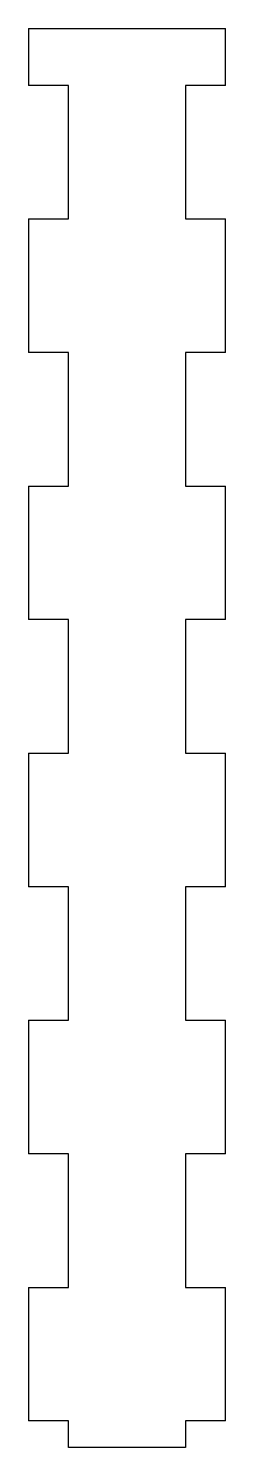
# Model space of a CAD drawing. Header units: millimetres. Extents: x 3586 to 3600, y 1433 to 1540.
import ezdxf

# ---------------------------------------------------------------- set-up
doc = ezdxf.new("R2010")
doc.units = ezdxf.units.MM

msp = doc.modelspace()

# ---------------------------------------------------------------- linework, layer by layer
at = {"color": 0, "extrusion": (0, -6.12323e-17, -1)}
for p, q in [((3585.53, 1539.63, -19.12), (3600.29, 1539.63, -19.12)), ((3585.53, 1539.63, -19.12), (3585.53, 1535.36, -19.12)), ((3600.29, 1535.36, -19.12), (3600.29, 1539.63, -19.12)), ((3588.53, 1535.36, -19.12), (3585.53, 1535.36, -19.12)), ((3588.53, 1525.36, -19.12), (3588.53, 1535.36, -19.12)), ((3600.29, 1535.36, -19.12), (3597.29, 1535.36, -19.12)), ((3597.29, 1535.36, -19.12), (3597.29, 1525.36, -19.12)), ((3585.53, 1525.36, -19.12), (3585.53, 1515.36, -19.12)), ((3585.53, 1525.36, -19.12), (3588.53, 1525.36, -19.12)), ((3597.29, 1525.36, -19.12), (3600.29, 1525.36, -19.12)), ((3600.29, 1515.36, -19.12), (3600.29, 1525.36, -19.12)), ((3588.53, 1515.36, -19.12), (3585.53, 1515.36, -19.12)), ((3588.53, 1505.36, -19.12), (3588.53, 1515.36, -19.12)), ((3600.29, 1515.36, -19.12), (3597.29, 1515.36, -19.12)), ((3597.29, 1515.36, -19.12), (3597.29, 1505.36, -19.12)), ((3585.53, 1505.36, -19.12), (3585.53, 1495.36, -19.12)), ((3585.53, 1505.36, -19.12), (3588.53, 1505.36, -19.12)), ((3597.29, 1505.36, -19.12), (3600.29, 1505.36, -19.12)), ((3600.29, 1495.36, -19.12), (3600.29, 1505.36, -19.12)), ((3588.53, 1495.36, -19.12), (3585.53, 1495.36, -19.12)), ((3588.53, 1485.36, -19.12), (3588.53, 1495.36, -19.12)), ((3600.29, 1495.36, -19.12), (3597.29, 1495.36, -19.12)), ((3597.29, 1495.36, -19.12), (3597.29, 1485.36, -19.12)), ((3585.53, 1485.36, -19.12), (3585.53, 1475.36, -19.12)), ((3585.53, 1485.36, -19.12), (3588.53, 1485.36, -19.12)), ((3597.29, 1485.36, -19.12), (3600.29, 1485.36, -19.12)), ((3600.29, 1475.36, -19.12), (3600.29, 1485.36, -19.12)), ((3588.53, 1475.36, -19.12), (3585.53, 1475.36, -19.12)), ((3588.53, 1465.36, -19.12), (3588.53, 1475.36, -19.12)), ((3600.29, 1475.36, -19.12), (3597.29, 1475.36, -19.12)), ((3597.29, 1475.36, -19.12), (3597.29, 1465.36, -19.12)), ((3585.53, 1465.36, -19.12), (3585.53, 1455.36, -19.12)), ((3585.53, 1465.36, -19.12), (3588.53, 1465.36, -19.12)), ((3597.29, 1465.36, -19.12), (3600.29, 1465.36, -19.12)), ((3600.29, 1455.36, -19.12), (3600.29, 1465.36, -19.12)), ((3588.53, 1455.36, -19.12), (3585.53, 1455.36, -19.12)), ((3588.53, 1445.36, -19.12), (3588.53, 1455.36, -19.12)), ((3600.29, 1455.36, -19.12), (3597.29, 1455.36, -19.12)), ((3597.29, 1455.36, -19.12), (3597.29, 1445.36, -19.12)), ((3585.53, 1445.36, -19.12), (3585.53, 1435.36, -19.12)), ((3585.53, 1445.36, -19.12), (3588.53, 1445.36, -19.12)), ((3597.29, 1445.36, -19.12), (3600.29, 1445.36, -19.12)), ((3600.29, 1435.36, -19.12), (3600.29, 1445.36, -19.12)), ((3588.53, 1435.36, -19.12), (3585.53, 1435.36, -19.12)), ((3588.53, 1433.36, -19.12), (3588.53, 1435.36, -19.12)), ((3600.29, 1435.36, -19.12), (3597.29, 1435.36, -19.12)), ((3597.29, 1435.36, -19.12), (3597.29, 1433.36, -19.12)), ((3597.29, 1433.36, -19.12), (3588.53, 1433.36, -19.12))]:
    msp.add_line(p, q, dxfattribs=at)

doc.saveas('drawing.dxf')
